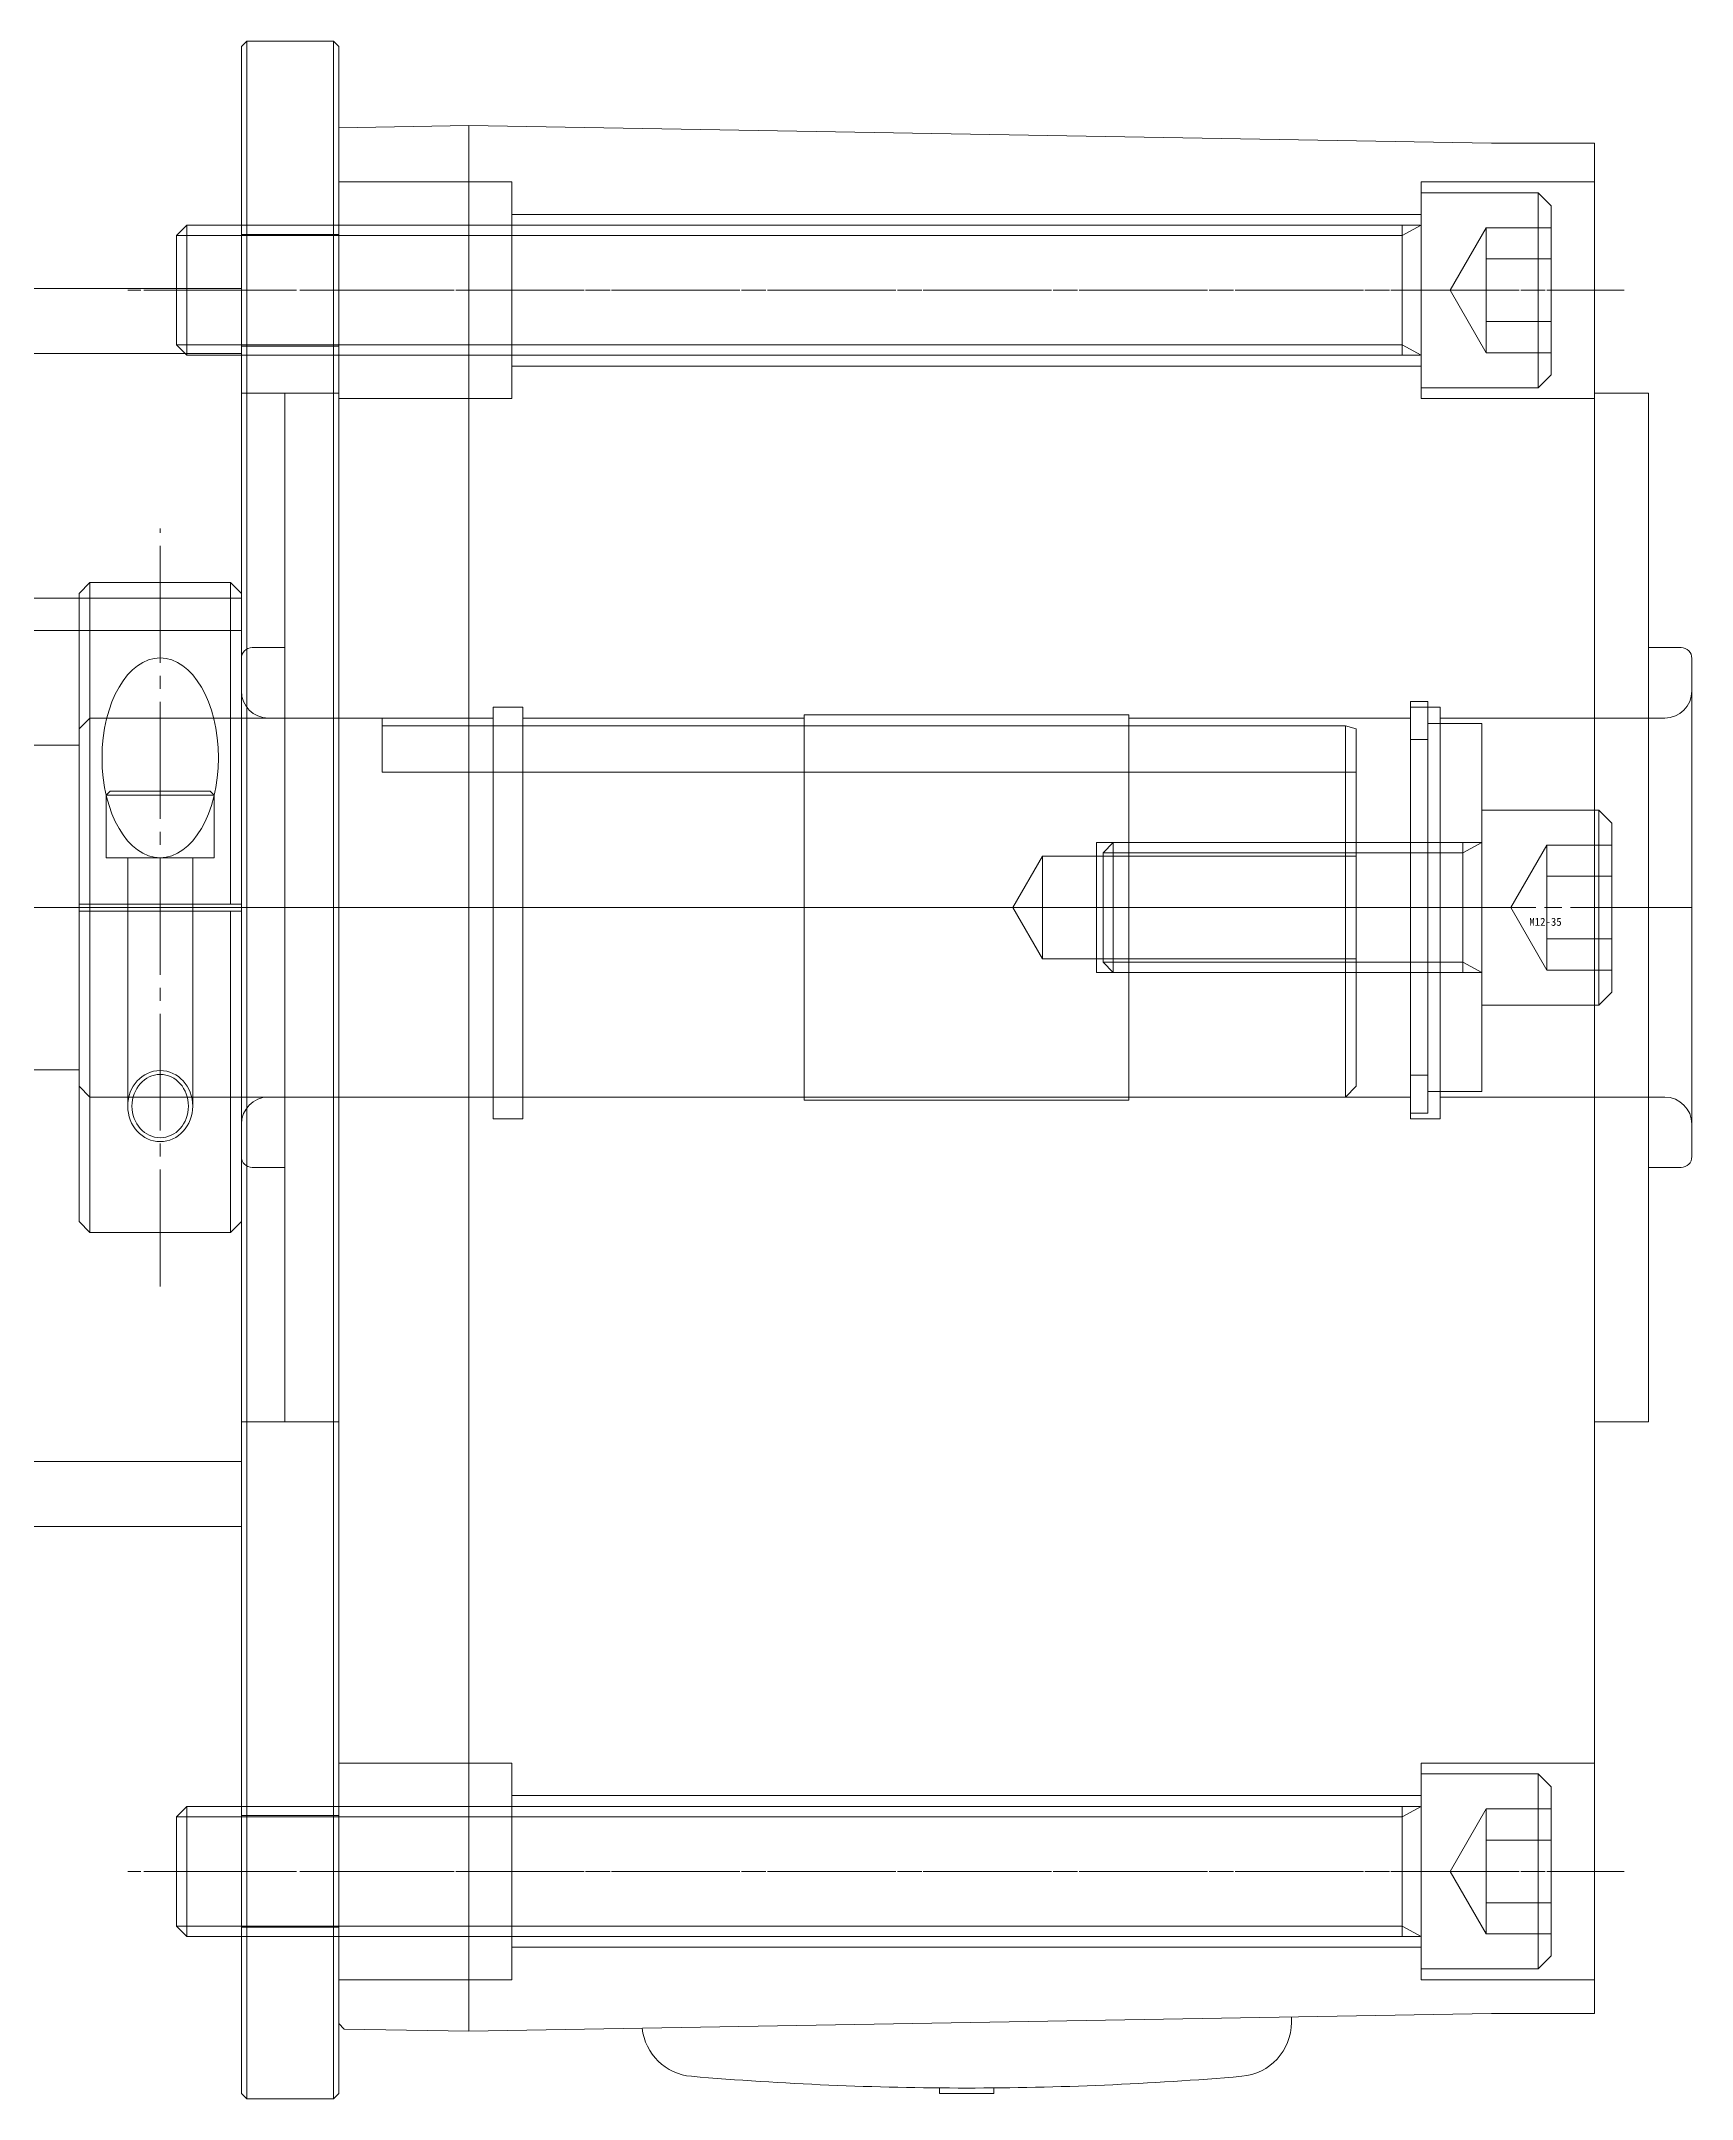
# Model space of a CAD drawing. Units: millimetres at full size. Extents: x -5218 to 5218, y -4308 to 3712.
# Drawn here: x -4133.2 to -3980.7, y 1554.6 to 1744.6 of the extents above; entities that cross this region are included whole.
import ezdxf
from ezdxf.enums import TextEntityAlignment as Align

# ---------------------------------------------------------------- set-up
doc = ezdxf.new("R2010")
doc.units = ezdxf.units.MM
doc.header["$LTSCALE"] = 1.2
doc.linetypes.add('CHAIN2', pattern=[12, 9, -1, 1, -1])
for name, color, linetype, lineweight in [('0-1_01_外形線', 134, 'Continuous', 9), ('0-2_03_かくれ線', 5, 'Continuous', 9), ('0-3_04_中心線', 4, 'CHAIN2', 9), ('0-7_0', 134, 'Continuous', 9)]:
    doc.layers.add(name, color=color, linetype=linetype, lineweight=lineweight)
doc.styles.add('ＭＳ ゴシック', font='')
doc.styles.get('ＭＳ ゴシック').set_extended_font_data('MS Gothic')

# ---------------------------------------------------------------- blocks, each defined once
blk = doc.blocks.new('GM-SHYF-RH 0.4kW、1／160、＊＊V、60Hzc')
at = {"layer": '0-1_01_外形線'}
for p, q in [((21, 72.22), (115.5, 70.57)), ((9, -15.771), (9, 72.01)), ((115.5, 70.57), (125, 70.57)), ((125, 70.57), (125, -15.771)), ((130, 47.5), (125, 47.5)), ((130, 47.5), (130, -47.5)), ((133, 24), (130, 24)), ((134, -23), (134, 23)), ((21, -15.771), (21, -103.762)), ((125, -15.771), (125, -102.113)), ((133, -24), (130, -24)), ((130, -47.5), (125, -47.5)), ((21, -103.762), (115.5, -102.113)), ((97, -102.939), (97, -102.436)), ((115.5, -102.113), (125, -102.113)), ((9.499, -103.562), (21, -103.762)), ((64.5, -109.5), (64.5, -108.989)), ((64.5, -109.5), (69.5, -109.5)), ((69.5, -109.5), (69.5, -108.989))]:
    blk.add_line(p, q, dxfattribs=at)
for points in [[(9, 72.01), (21, 72.22), (21, -15.771)], [(9, -15.771), (9, -103.053), (9.499, -103.562)]]:
    blk.add_lwpolyline(points, dxfattribs=at)
for centre, radius, start, end in [((133, 23), 1, 0, 90), ((133, -23), 1, 270, 0), ((42, -102.939), 5, 186.2447, 265.13859), ((92, -102.939), 5, 274.8614, 0), ((67, 191), 300, 265.13859, 270), ((67, 191), 300, 270, 274.8614)]:
    blk.add_arc(centre, radius, start, end, dxfattribs=at)
at = {"layer": '0-2_03_かくれ線'}
for p, q in [((25, 64), (109, 64)), ((25, 50), (109, 50)), ((4, 0.229), (4, 47.5)), ((4, 47.5), (9, 47.5)), ((0, -23), (0, 23)), ((1, 24), (4, 24)), ((2.5, 17.5), (23.25, 17.5)), ((23.25, 18.5), (26, 18.5)), ((23.25, 18.5), (23.25, -19.5)), ((26, 18.5), (26, -19.5)), ((26, 17.5), (52, 17.5)), ((52, 17.8), (82, 17.8)), ((82, 17.8), (82, -17.8)), ((82, 17.5), (108, 17.5)), ((108, 18.5), (110.75, 18.5)), ((108, 18.5), (108, -19.5)), ((110.75, 18.5), (110.75, -19.5)), ((110.75, 17.5), (131.5, 17.5)), ((4, 0.229), (4, -47.5)), ((2.5, -17.5), (23.25, -17.5)), ((26, -17.5), (52, -17.5)), ((82, -17.5), (108, -17.5)), ((110.75, -17.5), (131.5, -17.5)), ((23.25, -19.5), (26, -19.5)), ((108, -19.5), (110.75, -19.5)), ((1, -24), (4, -24)), ((4, -47.5), (9, -47.5)), ((25, -82), (109, -82)), ((25, -96), (109, -96))]:
    blk.add_line(p, q, dxfattribs=at)
for points in [[(9, 67), (25, 67), (25, 47), (9, 47)], [(125, 67), (109, 67), (109, 47), (125, 47)], [(52, 17.8), (52, -17.8), (82, -17.8)], [(9, -79), (25, -79), (25, -99), (9, -99)], [(125, -79), (109, -79), (109, -99), (125, -99)]]:
    blk.add_lwpolyline(points, dxfattribs=at)
for centre, radius, start, end in [((1, 23), 1, 90, 180), ((2.5, 20), 2.5, 180, 270), ((131.5, 20), 2.5, 270, 0), ((2.5, -20), 2.5, 90, 180), ((131.5, -20), 2.5, 0, 90), ((1, -23), 1, 180, 270)]:
    blk.add_arc(centre, radius, start, end, dxfattribs=at)
at = {"layer": '0-3_04_中心線'}
for p, q in [((6.456, 57), (127.757, 57)), ((134, 0), (0, 0)), ((6.456, -89), (127.757, -89))]:
    blk.add_line(p, q, dxfattribs=at)

msp = doc.modelspace()

# ---------------------------------------------------------------- linework, layer by layer
at = {"layer": '0-1_01_外形線'}
for p, q in [((-4114.223, 1744.589), (-4114.223, 1554.589)), ((-4106.223, 1744.589), (-4106.223, 1554.589)), ((-4114.723, 1721.739), (-4169.723, 1721.739)), ((-4114.723, 1721.739), (-4114.723, 1664.589)), ((-4114.723, 1721.739), (-4114.723, 1664.589)), ((-4114.723, 1721.739), (-4114.723, 1607.439)), ((-4114.723, 1693.164), (-4169.723, 1693.164)), ((-4114.723, 1690.164), (-4169.723, 1690.164)), ((-4129.723, 1690.164), (-4129.723, 1664.909)), ((-4128.722, 1690.164), (-4128.718, 1664.909)), ((-4115.723, 1690.164), (-4115.723, 1664.909)), ((-4114.723, 1690.164), (-4114.723, 1664.909)), ((-4141.723, 1679.589), (-4129.723, 1679.589)), ((-4126.831, 1675.336), (-4127.215, 1674.952)), ((-4117.238, 1674.959), (-4127.215, 1674.952)), ((-4117.615, 1675.336), (-4126.831, 1675.336)), ((-4117.615, 1675.336), (-4117.231, 1674.952)), ((-4114.723, 1664.909), (-4129.723, 1664.909)), ((-4125.223, 1664.909), (-4125.223, 1664.269)), ((-4119.223, 1664.909), (-4119.223, 1664.269)), ((-4114.723, 1607.439), (-4114.723, 1664.589)), ((-4114.723, 1607.439), (-4114.723, 1664.589)), ((-4129.723, 1635.589), (-4129.723, 1664.269)), ((-4114.723, 1664.269), (-4129.723, 1664.269)), ((-4128.723, 1634.589), (-4128.718, 1664.269)), ((-4114.723, 1635.589), (-4114.723, 1664.269)), ((-4141.723, 1649.589), (-4129.723, 1649.589)), ((-4128.723, 1634.589), (-4129.723, 1635.589)), ((-4115.723, 1634.589), (-4114.723, 1635.589)), ((-4114.723, 1613.439), (-4169.723, 1613.439)), ((-4114.723, 1607.439), (-4169.723, 1607.439))]:
    msp.add_line(p, q, dxfattribs=at)
msp.add_lwpolyline([(-4114.223, 1744.589), (-4106.223, 1744.589), (-4105.723, 1744.089), (-4105.723, 1555.089), (-4106.223, 1554.589), (-4114.223, 1554.589), (-4114.723, 1555.089), (-4114.723, 1744.089)], close=True, dxfattribs=at)
msp.add_lwpolyline([(-4128.723, 1634.589), (-4115.723, 1634.589), (-4115.723, 1664.269)], dxfattribs=at)
for centre, major_axis, ratio in [((-4122.223, 1678.413), (0, -9.225), 0.58277), ((-4122.223, 1646.255), (0, -2.922), 0.893682)]:
    msp.add_ellipse(centre, major_axis=major_axis, ratio=ratio, dxfattribs=at)
at = {"layer": '0-2_03_かくれ線'}
for p, q in [((-4005.723, 1730.589), (-3994.923, 1730.589)), ((-4119.776, 1727.589), (-4119.776, 1715.589)), ((-4105.723, 1727.589), (-4114.723, 1727.589)), ((-4007.473, 1727.589), (-4007.473, 1715.589)), ((-3999.723, 1727.362), (-3999.723, 1715.815)), ((-4120.723, 1726.642), (-4120.723, 1716.536)), ((-4105.723, 1726.739), (-4114.723, 1726.739)), ((-3999.723, 1724.476), (-3993.723, 1724.476)), ((-3999.723, 1718.702), (-3993.723, 1718.702)), ((-4114.723, 1715.739), (-4169.723, 1715.739)), ((-4105.723, 1716.439), (-4114.723, 1716.439)), ((-4105.723, 1715.589), (-4114.723, 1715.589)), ((-4105.723, 1712.089), (-4114.723, 1712.089)), ((-4128.723, 1694.589), (-4129.723, 1693.589)), ((-4129.723, 1693.589), (-4129.723, 1690.164)), ((-4128.723, 1694.589), (-4115.723, 1694.589)), ((-4128.723, 1694.589), (-4128.722, 1690.164)), ((-4115.723, 1694.589), (-4115.724, 1690.164)), ((-4115.723, 1694.589), (-4114.723, 1693.589)), ((-4114.723, 1693.589), (-4114.723, 1690.164)), ((-4128.723, 1682.089), (-4101.723, 1682.089)), ((-4129.723, 1648.089), (-4129.723, 1681.089)), ((-4012.723, 1681.359), (-4012.723, 1647.089)), ((-4006.723, 1680.1), (-4005.123, 1680.1)), ((-4127.215, 1674.952), (-4127.215, 1669.192)), ((-4117.231, 1674.952), (-4117.231, 1669.192)), ((-4000.123, 1673.589), (-3989.323, 1673.589)), ((-4035.723, 1670.589), (-4011.723, 1670.589)), ((-4034.176, 1670.589), (-4034.176, 1658.589)), ((-4005.123, 1670.589), (-4000.123, 1670.589)), ((-4001.873, 1670.589), (-4001.873, 1658.589)), ((-3994.123, 1670.362), (-3994.123, 1658.815)), ((-4117.231, 1669.192), (-4127.215, 1669.192)), ((-4125.223, 1669.192), (-4125.223, 1646.255)), ((-4119.223, 1669.192), (-4119.223, 1646.255)), ((-4040.723, 1669.339), (-4040.723, 1659.839)), ((-4035.123, 1669.642), (-4035.123, 1659.536)), ((-3994.123, 1667.476), (-3988.123, 1667.476)), ((-4125.223, 1664.909), (-4125.223, 1664.269)), ((-4119.223, 1664.909), (-4119.223, 1664.269)), ((-3994.123, 1661.702), (-3988.123, 1661.702)), ((-4005.123, 1658.589), (-4000.123, 1658.589)), ((-4128.723, 1647.089), (-4129.723, 1648.089)), ((-4006.723, 1649.1), (-4005.123, 1649.1)), ((-4105.723, 1617.089), (-4114.723, 1617.089)), ((-4005.723, 1584.589), (-3994.923, 1584.589)), ((-4119.776, 1581.589), (-4119.776, 1569.589)), ((-4105.723, 1581.589), (-4114.723, 1581.589)), ((-4007.473, 1581.589), (-4007.473, 1569.589)), ((-3999.723, 1581.362), (-3999.723, 1569.815)), ((-4120.723, 1580.642), (-4120.723, 1570.536)), ((-4105.723, 1580.739), (-4114.723, 1580.739)), ((-3999.723, 1578.476), (-3993.723, 1578.476)), ((-3999.723, 1572.702), (-3993.723, 1572.702)), ((-4105.723, 1570.439), (-4114.723, 1570.439)), ((-4105.723, 1569.589), (-4114.723, 1569.589))]:
    msp.add_line(p, q, dxfattribs=at)
for points in [[(-4005.723, 1730.589), (-4005.723, 1712.589), (-3994.923, 1712.589), (-3993.723, 1713.789), (-3993.723, 1729.389), (-3994.923, 1730.589), (-3994.923, 1712.589)], [(-4005.723, 1727.589), (-4007.473, 1726.642), (-4120.723, 1726.642), (-4119.776, 1727.589), (-4005.833, 1727.589)], [(-3993.723, 1727.362), (-3999.723, 1727.362), (-4003.056, 1721.589), (-3999.723, 1715.815), (-3993.723, 1715.815)], [(-4005.833, 1715.589), (-4119.776, 1715.589), (-4120.723, 1716.536), (-4007.473, 1716.536), (-4005.723, 1715.589)], [(-4128.723, 1647.089), (-4128.723, 1682.089), (-4129.723, 1681.089)], [(-4012.723, 1681.359), (-4101.723, 1681.359), (-4101.723, 1682.089)], [(-4012.723, 1681.359), (-4011.723, 1681.089), (-4011.723, 1648.089), (-4012.723, 1647.089), (-4128.723, 1647.089)], [(-4101.723, 1681.359), (-4101.723, 1677.089), (-4011.723, 1677.089)], [(-4000.123, 1673.589), (-4000.123, 1655.589), (-3989.323, 1655.589), (-3988.123, 1656.789), (-3988.123, 1672.389), (-3989.323, 1673.589), (-3989.323, 1655.589)], [(-4035.723, 1670.589), (-4035.723, 1658.589), (-4011.723, 1658.589)], [(-4000.123, 1670.589), (-4001.873, 1669.642), (-4035.123, 1669.642), (-4034.176, 1670.589), (-4000.233, 1670.589)], [(-3988.123, 1670.362), (-3994.123, 1670.362), (-3997.456, 1664.589), (-3994.123, 1658.815), (-3988.123, 1658.815)], [(-4011.723, 1669.339), (-4040.723, 1669.339), (-4043.465, 1664.589), (-4040.723, 1659.839), (-4011.723, 1659.839)], [(-4000.233, 1658.589), (-4034.176, 1658.589), (-4035.123, 1659.536), (-4001.873, 1659.536), (-4000.123, 1658.589)], [(-4005.723, 1584.589), (-4005.723, 1566.589), (-3994.923, 1566.589), (-3993.723, 1567.789), (-3993.723, 1583.389), (-3994.923, 1584.589), (-3994.923, 1566.589)], [(-4005.723, 1581.589), (-4007.473, 1580.642), (-4120.723, 1580.642), (-4119.776, 1581.589), (-4005.833, 1581.589)], [(-3993.723, 1581.362), (-3999.723, 1581.362), (-4003.056, 1575.589), (-3999.723, 1569.815), (-3993.723, 1569.815)], [(-4005.833, 1569.589), (-4119.776, 1569.589), (-4120.723, 1570.536), (-4007.473, 1570.536), (-4005.723, 1569.589)]]:
    msp.add_lwpolyline(points, dxfattribs=at)
for points in [[(-4006.723, 1683.6), (-4005.123, 1683.6), (-4005.123, 1645.6), (-4006.723, 1645.6)], [(-4005.123, 1681.589), (-4000.123, 1681.589), (-4000.123, 1647.589), (-4005.123, 1647.589)]]:
    msp.add_lwpolyline(points, close=True, dxfattribs=at)
msp.add_ellipse((-4122.223, 1646.255), major_axis=(0, 3.282), ratio=0.914109, dxfattribs=at)
at = {"layer": '0-3_04_中心線'}
for p, q in [((-4095.223, 1721.589), (-4125.223, 1721.589)), ((-4123.723, 1721.589), (-3990.723, 1721.589)), ((-4122.223, 1629.589), (-4122.223, 1699.589)), ((-4004.723, 1664.589), (-4546.723, 1664.589)), ((-4108.723, 1664.589), (-4175.723, 1664.589)), ((-4129.723, 1664.589), (-4114.723, 1664.589)), ((-4095.223, 1664.589), (-4125.223, 1664.589)), ((-4035.123, 1664.589), (-3988.123, 1664.589)), ((-4006.723, 1664.6), (-4005.123, 1664.6)), ((-4004.961, 1664.6), (-4000.165, 1664.6)), ((-4095.223, 1575.589), (-4125.223, 1575.589)), ((-4123.723, 1575.589), (-3990.723, 1575.589))]:
    msp.add_line(p, q, dxfattribs=at)

# ---------------------------------------------------------------- block references
at = {"layer": '0-7_0'}
msp.add_blockref('GM-SHYF-RH 0.4kW、1／160、＊＊V、60Hzc', (-4114.723, 1664.589), dxfattribs=at)

# ---------------------------------------------------------------- texts
at = {"layer": '0-2_03_かくれ線', "style": 'ＭＳ ゴシック'}
msp.add_text('M12-35', height=0.7331, dxfattribs=at).set_placement((-3995.743, 1662.684), align=Align.BOTTOM_LEFT)

doc.saveas('drawing.dxf')
